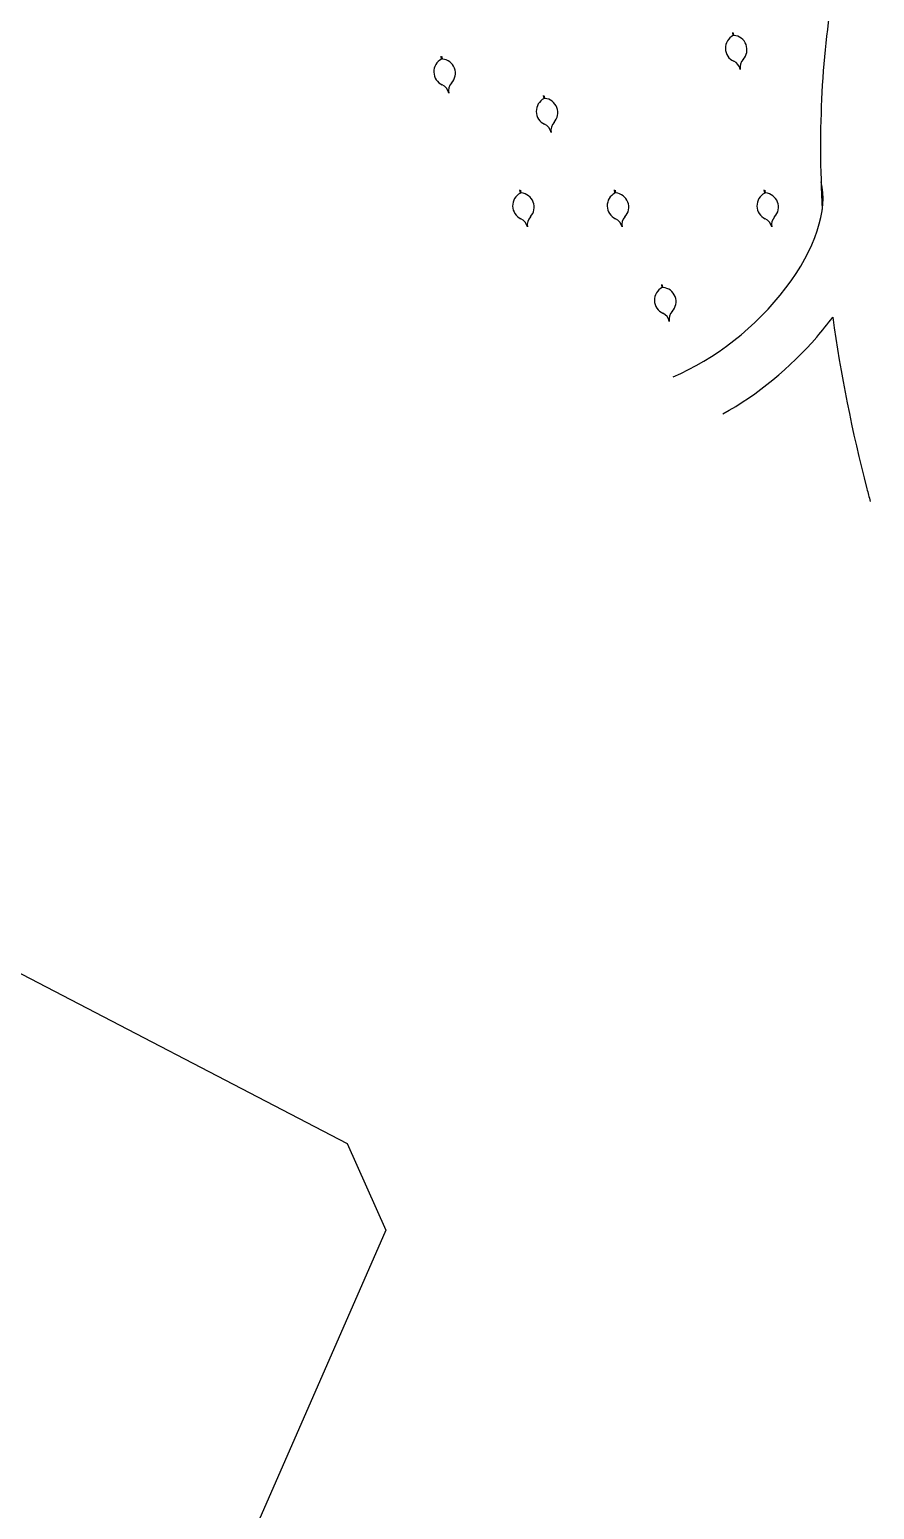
# Model space of a CAD drawing. Extents: x 3907.4 to 3911.57, y -3054.42 to -3053.7.
# Drawn here: x 3907.78444 to 3907.79084, y -3053.89778 to -3053.88658 of the extents above; entities that cross this region are included whole.
import ezdxf

# ---------------------------------------------------------------- set-up
doc = ezdxf.new("R2010")
doc.units = 0
doc.header["$LTSCALE"] = 2
doc.header["$MEASUREMENT"] = 0
doc.linetypes.add('ACAD_ISO03W100', pattern=[30, 12, -18])
doc.layers.add('AĞAÇ', color=9, linetype='CONTINUOUS')
doc.layers.add('YAKLASMA', color=6, linetype='CONTINUOUS')

msp = doc.modelspace()

# ---------------------------------------------------------------- linework, layer by layer
at = {"layer": 'AĞAÇ'}
for p, q in [((3907.789766379743, -3053.886630027687), (3907.789763355467, -3053.886606198394)), ((3907.789772163788, -3053.886628885431), (3907.789769566612, -3053.886608421405)), ((3907.787559412124, -3053.886808840765), (3907.787556387848, -3053.886785011473)), ((3907.787565196169, -3053.886807698509), (3907.787562598993, -3053.886787234483)), ((3907.788334833095, -3053.88710686265), (3907.78833180882, -3053.887083033357)), ((3907.78834061714, -3053.887105720394), (3907.788338019965, -3053.887085256368)), ((3907.78815588993, -3053.887822115226), (3907.788152865655, -3053.887798285933)), ((3907.788161673976, -3053.88782097297), (3907.7881590768, -3053.887800508944)), ((3907.788871663033, -3053.887822115226), (3907.788868638757, -3053.887798285933)), ((3907.788877447078, -3053.88782097297), (3907.788874849902, -3053.887800508944)), ((3907.790004970777, -3053.887822115226), (3907.790001946501, -3053.887798285933)), ((3907.790010754822, -3053.88782097297), (3907.790008157646, -3053.887800508944)), ((3907.789229549805, -3053.888537367671), (3907.78922652553, -3053.888513538378)), ((3907.78923533385, -3053.888536225415), (3907.789232736675, -3053.888515761389))]:
    msp.add_line(p, q, dxfattribs=at)
for centre, radius, start, end in [((3907.789815444552, -3053.886726048432), 0.0001078301389786131, 117.0661848723325, 245.5617558112027), ((3907.789763283934, -3053.886736349318), 0.0001078301389786131, 316.7807498823022, 85.276320846058), ((3907.787608476933, -3053.88690486151), 0.0001078301389786131, 117.0661848723325, 245.5617558112027), ((3907.787556316315, -3053.886915162397), 0.0001078301389786131, 316.7807498823022, 85.276320846058), ((3907.789905015319, -3053.886869533587), 8.665851140014274e-05, 136.7807498823022, 191.1712527772592), ((3907.789734982223, -3053.8869031124), 8.665851140014274e-05, 11.1712527772592, 65.56175581120272), ((3907.787528014604, -3053.887081925478), 8.665851140014274e-05, 11.1712527772592, 65.56175581120272), ((3907.7876980477, -3053.887048346665), 8.665851140014274e-05, 136.7807498823022, 191.1712527772592), ((3907.788383897905, -3053.887202883395), 0.0001078301389786131, 117.0661848723325, 245.5617558112027), ((3907.788331737286, -3053.887213184281), 0.0001078301389786131, 316.7807498823022, 85.276320846058), ((3907.788303435575, -3053.887379947363), 8.665851140014274e-05, 11.1712527772592, 65.56175581120272), ((3907.788473468672, -3053.88734636855), 8.665851140014274e-05, 136.7807498823022, 191.1712527772592), ((3907.788204954739, -3053.88791813597), 0.0001078301389786131, 117.0661848723325, 245.5617558112027), ((3907.788152794121, -3053.887928436857), 0.0001078301389786131, 316.7807498823022, 85.276320846058), ((3907.788920727842, -3053.88791813597), 0.0001078301389786131, 117.0661848723325, 245.5617558112027), ((3907.788868567224, -3053.887928436857), 0.0001078301389786131, 316.7807498823022, 85.276320846058), ((3907.790054035586, -3053.88791813597), 0.0001078301389786131, 117.0661848723325, 245.5617558112027), ((3907.790001874968, -3053.887928436857), 0.0001078301389786131, 316.7807498823022, 85.276320846058), ((3907.788124492411, -3053.888095199939), 8.665851140014274e-05, 11.1712527772592, 65.56175581120272), ((3907.788294525506, -3053.888061621126), 8.665851140014274e-05, 136.7807498823022, 191.1712527772592), ((3907.788840265513, -3053.888095199939), 8.665851140014274e-05, 11.1712527772592, 65.56175581120272), ((3907.789010298609, -3053.888061621126), 8.665851140014274e-05, 136.7807498823022, 191.1712527772592), ((3907.789973573257, -3053.888095199939), 8.665851140014274e-05, 11.1712527772592, 65.56175581120272), ((3907.790143606353, -3053.888061621126), 8.665851140014274e-05, 136.7807498823022, 191.1712527772592), ((3907.789278614614, -3053.888633388415), 0.0001078301389786131, 117.0661848723325, 245.5617558112027), ((3907.789226453996, -3053.888643689302), 0.0001078301389786131, 316.7807498823022, 85.276320846058), ((3907.789198152286, -3053.888810452383), 8.665851140014274e-05, 11.1712527772592, 65.56175581120272), ((3907.789368185382, -3053.888776873571), 8.665851140014274e-05, 136.7807498823022, 191.1712527772592)]:
    msp.add_arc(centre, radius, start, end, dxfattribs=at)
msp.add_ellipse((3907.789472225826, -3053.888384078175), major_axis=(-0.0008834156417037721, -0.0007924382623526239), ratio=0.5203548479803548, start_param=0.9684066431663507, end_param=2.881806056987123, dxfattribs=at)
for points, knots in [([(3907.790835689734, -3053.885232236394), (3907.79069719191, -3053.885537304965), (3907.790599989494, -3053.885871973578), (3907.790436104001, -3053.886756785213), (3907.790407620274, -3053.88733908245), (3907.790441064823, -3053.887947483921)], [3.62962294954671, 3.62962294954671, 3.62962294954671, 3.62962294954671, 3.876196662386867, 3.876196662386867, 4.240014202152313, 4.240014202152313, 4.240014202152313, 4.240014202152313]), ([(3907.78968744931, -3053.889492974282), (3907.789952146123, -3053.889348207115), (3907.790198922147, -3053.889144194947), (3907.790441764181, -3053.888862496113), (3907.79048214676, -3053.888812684482), (3907.790520363798, -3053.888761859575)], [7.431635050835639, 7.431635050835639, 7.431635050835639, 7.431635050835639, 8.096778702270841, 8.096778702270841, 8.23589292409414, 8.23589292409414, 8.23589292409414, 8.23589292409414]), ([(3907.790520363798, -3053.888761859576), (3907.790579650734, -3053.889191037797), (3907.79066656472, -3053.88962654232), (3907.790787122925, -3053.890091318422), (3907.790795625132, -3053.890123534064), (3907.790804265663, -3053.890155721509)], [4.399818448080933, 4.399818448080933, 4.399818448080933, 4.399818448080933, 4.649337054092281, 4.649337054092281, 4.667934980148347, 4.667934980148347, 4.667934980148347, 4.667934980148347])]:
    msp.add_open_spline(points, degree=3, knots=knots, dxfattribs=at)
at = {"layer": 'YAKLASMA', "linetype": 'ACAD_ISO03W100', "ltscale": 0.4}
for p, q in [((3907.63622937259, -3053.816666753391), (3907.786844329411, -3053.89501599853)), ((3907.787138374855, -3053.895670538644), (3907.72697116379, -3054.032934220843))]:
    msp.add_line(p, q, dxfattribs=at)
at = {"layer": 'YAKLASMA', "linetype": 'ACAD_ISO03W100'}
msp.add_line((3907.786844329411, -3053.89501599853), (3907.787138374855, -3053.895670538644), dxfattribs=at)

doc.saveas('drawing.dxf')
